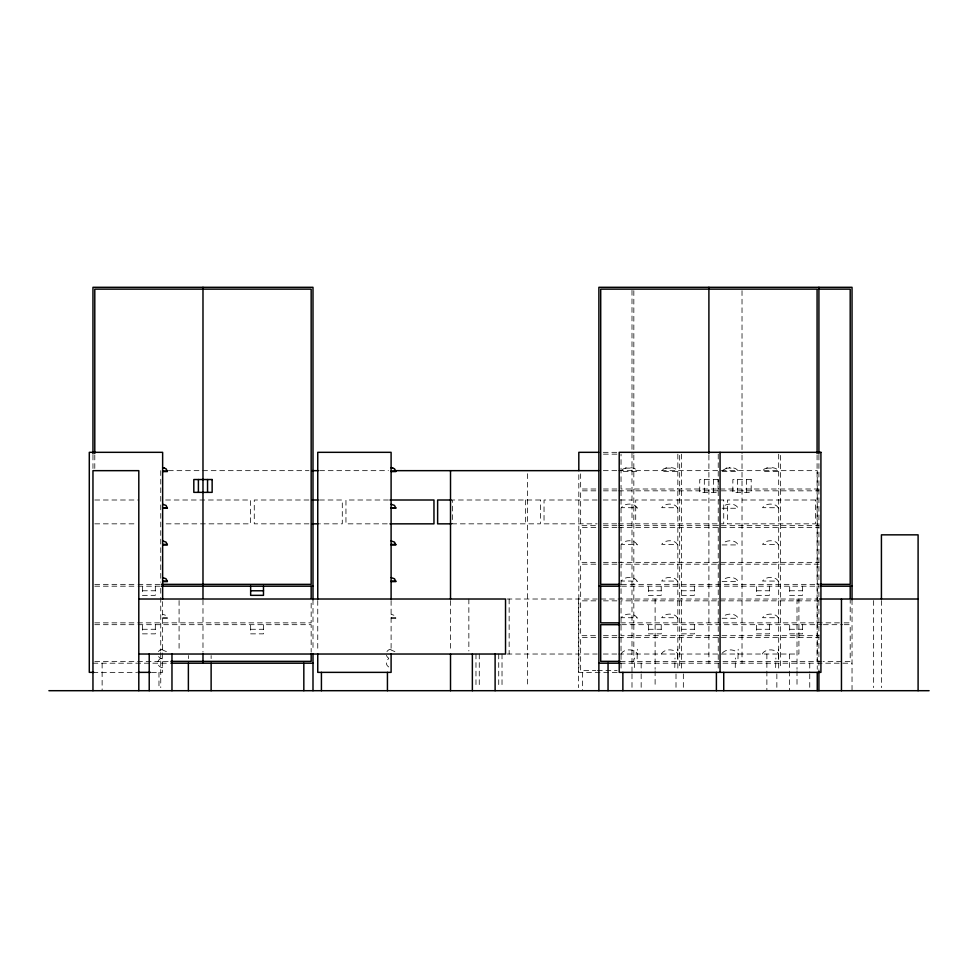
<?xml version="1.0" encoding="UTF-8"?>
<svg xmlns="http://www.w3.org/2000/svg" width="978" height="978" viewBox="0 0 978 978"><rect width="100%" height="100%" fill="white"/><g stroke="black" fill="none" stroke-linecap="round" stroke-linejoin="round"><path stroke-width="0.73" stroke-dasharray="4.89 3.67" d="M621.262 654.025L621.274 653.451C624.563 648.671 634.037 648.646 637.24 653.524L637.24 654.025M626.25 467.839L622.913 469.085L621.262 471.579L637.24 471.579C636.47 467.875 631.397 467.557 628.292 467.582M637.24 508.254C634.954 502.692 624.453 502.863 621.274 507.68L637.24 507.753M634.404 667.595L634.624 658.035M637.24 544.929C634.954 539.367 624.453 539.526 621.274 544.355L637.24 544.428M637.24 581.604C634.954 576.042 624.453 576.201 621.274 581.03L637.24 581.103M637.24 618.267C634.954 612.717 624.453 612.876 621.274 617.705L637.24 617.766M637.13 658.817L637.35 649.245M661.654 654.025L661.666 653.451C664.954 648.671 674.429 648.646 677.632 653.524L677.632 654.025M666.641 467.839L663.304 469.085L661.654 471.579L677.632 471.579C676.862 467.875 671.788 467.557 668.683 467.582M677.632 508.254C675.346 502.692 664.844 502.863 661.666 507.68L677.632 507.753M674.796 667.595L675.016 658.035M677.632 544.929C675.346 539.367 664.844 539.526 661.666 544.355L677.632 544.428M677.632 581.604C675.346 576.042 664.844 576.201 661.666 581.03L677.632 581.103M677.632 618.267C675.346 612.717 664.844 612.876 661.666 617.705L677.632 617.766M677.522 658.817L677.742 649.245M722.106 471.579L738.084 471.579C737.326 467.875 732.253 467.557 729.136 467.582M722.106 508.254L738.084 508.254C735.847 502.765 725.92 503.01 722.375 507.215M735.248 667.595L735.48 658.035M722.106 544.929L738.084 544.929C735.847 539.44 725.92 539.685 722.375 543.89M722.106 581.604L738.084 581.604C735.847 576.115 725.92 576.348 722.375 580.565M722.106 618.267L738.084 618.267C735.847 612.79 725.92 613.023 722.375 617.24M737.974 658.817L738.194 649.245M762.498 654.025L762.51 653.451C765.798 648.671 775.285 648.646 778.476 653.524L778.476 654.025M767.498 467.839L764.148 469.085L762.498 471.579L778.476 471.579C777.718 467.875 772.644 467.557 769.527 467.582M778.476 508.254C776.19 502.692 765.701 502.863 762.51 507.68L778.476 507.753M775.652 667.595L775.872 658.035M778.476 544.929C776.19 539.367 765.701 539.526 762.51 544.355L778.476 544.428M778.476 581.604C776.19 576.042 765.701 576.201 762.51 581.03L778.476 581.103M778.476 618.267C776.19 612.717 765.701 612.876 762.51 617.705L778.476 617.766M778.366 658.817L778.598 649.245M722.375 470.54L727.094 467.839M722.375 652.986C726.031 648.805 734.943 648.707 738.084 653.524L738.084 654.025M603.267 452.325L617.02 452.325M603.438 454.159L617.106 454.159M625.272 468.12L633.231 468.12M665.663 468.12L673.622 468.12M726.116 468.12L734.075 468.12M766.507 468.12L774.466 468.12M168.387 470.662L308.975 470.662M319.672 470.662L388.425 470.662M603.328 470.662L617.081 470.662M618.597 470.662L817.253 470.662L817.253 669.307M595.846 489L580.651 489L580.651 473.853M603.438 489L620.138 489M819.087 489L621.042 489L621.042 454.159M595.846 490.834L580.651 490.834L580.651 525.675L595.846 525.675M603.438 490.834L617.106 490.834M618.622 490.834L819.087 490.834M94.793 500.002L138.803 500.002M165.624 500.002L250.6 500.002L250.6 523.841L165.624 523.841M308.901 500.002L254.268 500.002L254.268 523.841L308.901 523.841M319.525 500.002L342.288 500.002L342.288 523.841L319.525 523.841M388.437 500.002L345.955 500.002L345.955 523.841L388.437 523.841M597.142 500.002L544.037 500.002L544.037 523.841L597.142 523.841M603.218 500.002L632.045 500.002M94.793 523.841L137.287 523.841M603.218 523.841L616.874 523.841M618.389 523.841L632.045 523.841M603.438 525.675L617.106 525.675M618.622 525.675L819.087 525.675M595.846 527.509L580.651 527.509L580.651 562.35L595.846 562.35M603.438 527.509L617.106 527.509M618.622 527.509L819.087 527.509M603.438 562.35L617.106 562.35M618.622 562.35L819.087 562.35M595.846 564.184L580.651 564.184L580.651 599.013M603.438 564.184L620.138 564.184M819.087 564.184L621.042 564.184L621.042 599.013M94.793 584.355L136.504 584.355M137.996 584.355L159.769 584.355M621.58 584.355L818.916 584.355M94.793 586.189L136.504 586.189M137.996 586.189L159.769 586.189M621.58 586.189L818.916 586.189M142.47 590.773L155.306 590.773M648.39 590.773L661.226 590.773M681.507 590.773L694.343 590.773M756.581 590.773L769.417 590.773M789.686 590.773L802.522 590.773M681.507 595.345L694.343 595.345L694.343 586.189M507.056 599.013L597.301 599.013M600.908 599.013L818.024 599.013M595.846 600.847L580.651 600.847L580.651 635.688L595.846 635.688M603.438 600.847L620.138 600.847M819.087 600.847L621.042 600.847L621.042 635.688L819.087 635.688M162.641 617.766L167.348 617.766M391.102 617.766L395.809 617.766M162.641 618.267L167.421 618.267L166.028 615.443L162.641 614.27M391.102 618.267L395.882 618.267L394.489 615.443L391.102 614.27M94.793 622.852L311.163 622.852L311.163 599.93M620.529 622.852L842.584 622.852M844.112 622.852L850.2 622.852L850.2 599.93M94.793 624.685L136.504 624.685M137.996 624.685L311.163 624.685L311.163 652.192M621.58 624.685L821.899 624.685M823.39 624.685L842.755 624.685M844.246 624.685L850.2 624.685L850.2 661.36L822.999 661.36M142.47 629.27L155.306 629.27M250.649 629.27L263.485 629.27M648.39 629.27L661.226 629.27M681.507 629.27L694.343 629.27M756.581 629.27L769.417 629.27M789.686 629.27L802.522 629.27M681.507 633.854L694.343 633.854L694.343 624.685M603.438 635.688L620.138 635.688M595.846 637.522L580.651 637.522L580.651 670.529L595.846 670.529M603.438 637.522L617.106 637.522M618.622 637.522L819.087 637.522M507.056 654.025L597.216 654.025M603.328 654.025L617.081 654.025M618.597 654.025L798.916 654.025L798.916 599.013M94.793 661.36L169.365 661.36M620.272 661.36L821.471 661.36M92.959 663.194L169.365 663.194M620.272 663.194L852.034 663.194M597.362 670.529L617.106 670.529M92.959 672.363L136.663 672.363M151.468 672.363L162.641 672.363L162.641 600.541M617.179 672.363L578.817 672.363L578.817 473.719M391.102 650.028L394.867 651.617M162.641 650.028L166.407 651.617M881.422 600.541L881.422 687.644M873.647 600.541L873.647 687.644M852.034 599.771L852.034 690.7M818.916 455.039L818.916 669.307M817.082 455.002L817.082 584.355M817.082 586.189L817.082 622.852M817.082 624.685L817.082 661.36M809.747 663.194L809.747 672.363M809.747 673.891L809.747 690.7M802.522 586.189L802.522 595.345L789.686 595.345L789.686 586.189M802.522 624.685L802.522 633.854L789.686 633.854L789.686 624.685M797.009 599.013L797.009 669.307M797.009 670.835L797.009 687.644M789.625 654.025L789.625 690.7M780.517 455.381L780.517 669.307M778.684 454.159L778.684 489M778.684 490.834L778.684 525.675M778.684 527.509L778.684 562.35M778.684 564.184L778.684 599.013M778.684 600.847L778.684 635.688M778.684 637.522L778.684 670.529M776.85 673.891L776.85 690.7M769.417 586.189L769.417 595.345L756.581 595.345L756.581 586.189M769.417 624.685L769.417 633.854L756.581 633.854L756.581 624.685M766.874 654.025L766.874 690.7M746.605 479.526L746.605 492.362M742.021 290.662L742.021 453.633M742.021 455.161L742.021 663.194M737.436 479.526L737.436 492.362M718.231 454.159L718.231 489M718.231 490.834L718.231 525.675M718.231 527.509L718.231 562.35M718.231 564.184L718.231 599.013M718.231 600.847L718.231 635.688M718.231 637.522L718.231 670.529M713.488 479.526L713.488 492.362M708.903 455.161L708.903 663.194M704.319 479.526L704.319 492.362M683.341 673.891L683.341 690.7M681.507 454.159L681.507 489M681.507 490.834L681.507 525.675M681.507 527.509L681.507 562.35M681.507 564.184L681.507 599.013M681.507 600.847L681.507 635.688M681.507 637.522L681.507 670.529M679.673 455.381L679.673 669.307M677.84 454.159L677.84 489M677.84 490.834L677.84 525.675M677.84 527.509L677.84 562.35M677.84 564.184L677.84 599.013M677.84 600.847L677.84 635.688M677.84 637.522L677.84 670.529M676.006 673.891L676.006 690.7M661.226 586.189L661.226 595.345L648.39 595.345L648.39 586.189M661.226 624.685L661.226 633.854L648.39 633.854L648.39 624.685M655.113 599.013L655.113 669.307M655.113 670.835L655.113 687.644M641.165 663.194L641.165 672.363M641.165 673.891L641.165 690.7M633.83 290.649L633.83 453.486M633.83 455.002L633.83 584.355M633.83 586.189L633.83 622.852M633.83 624.685L633.83 661.36M631.996 290.344L631.996 672.363M631.996 673.891L631.996 690.7M621.042 490.834L621.042 525.675M621.042 527.509L621.042 562.35M621.042 637.522L621.042 670.529M582.485 672.363L582.485 690.7M578.475 599.013L578.475 687.644M527.484 473.719L527.484 687.644M525.651 500.002L525.651 523.841M509.147 599.013L509.147 654.025M502.02 654.025L502.02 687.644M498.731 654.025L498.731 687.644M479.269 654.025L479.269 687.644M475.98 654.025L475.98 687.644M468.853 599.013L468.853 650.969M450.516 600.541L450.516 650.969M391.102 600.541L391.102 651.617M317.752 600.541L317.752 650.969M312.997 599.771L312.997 651.116M263.485 624.685L263.485 633.854L250.649 633.854L250.649 624.685M211.126 655.553L211.126 658.61M202.984 599.93L202.984 652.192M188.375 655.553L188.375 658.61M179.084 600.541L179.084 650.969M160.747 470.662L160.747 582.216M160.747 588.328L160.747 595.957M160.747 597.485L160.747 650.969M160.747 652.497L160.747 687.644M158.974 672.363L158.974 687.644M155.306 586.189L155.306 595.345L142.47 595.345L142.47 586.189M155.306 624.685L155.306 633.854L142.47 633.854L142.47 624.685M102.128 663.194L102.128 690.7M94.793 455.002L94.793 468.694M92.959 455.039L92.959 469.134M162.641 658.817A4.78 4.78 0 0 1 158.02 655.26M158.497 651.641A4.78 4.78 0 0 1 162.641 649.245M162.641 667.595A4.78 4.78 0 0 1 157.849 662.815A4.78 4.78 0 0 1 162.641 658.035M388.706 658.17A4.78 4.78 0 0 1 386.481 655.26M386.958 651.641A4.78 4.78 0 0 1 391.102 649.245M388.706 666.959A4.78 4.78 0 0 1 388.706 658.671M718.072 479.526L699.735 479.526L699.735 492.362L718.072 492.362L718.072 479.526M751.19 479.526L732.852 479.526L732.852 492.362L751.19 492.362L751.19 479.526M540.369 500.002L452.349 500.002L452.349 523.841L540.369 523.841L540.369 500.002M723.732 500.002L635.712 500.002L635.712 523.841L723.732 523.841L723.732 500.002M815.42 500.002L727.4 500.002L727.4 523.841L815.42 523.841L815.42 500.002"/><path stroke-width="1.47" d="M818.207 289.133L850.2 289.133L850.2 584.355L820.408 584.355M598.683 452.325L578.817 452.325L578.817 470.662M162.641 467.839L164.231 467.839M391.102 467.839L392.691 467.839M312.031 470.662L318.143 470.662M394.537 470.662L598.744 470.662M162.641 471.078L167.348 471.078M391.102 471.078L395.809 471.078M162.641 471.579L167.421 471.579L166.028 468.755L162.641 467.582M391.102 471.579L395.882 471.579L394.489 468.755L391.102 467.582M311.933 500.002L317.997 500.002M389.953 500.002L433.963 500.002L433.963 523.841L389.953 523.841M451.286 500.002L437.631 500.002L437.631 523.841L451.286 523.841M162.641 507.753L167.348 507.753M391.102 507.753L395.809 507.753M162.641 508.254L167.421 508.254L166.028 505.418L162.641 504.257M391.102 508.254L395.882 508.254L394.489 505.418L391.102 504.257M311.933 523.841L317.997 523.841M162.641 544.428L167.348 544.428M391.102 544.428L395.809 544.428M162.641 544.929L167.421 544.929L166.028 542.093L162.641 540.92M391.102 544.929L395.882 544.929L394.489 542.093L391.102 540.92M162.641 581.103L167.348 581.103M391.102 581.103L395.809 581.103M162.641 581.604L167.421 581.604L166.028 578.768L162.641 577.595M391.102 581.604L395.882 581.604L394.489 578.768L391.102 577.595M161.26 584.355L311.163 584.355L311.163 289.133L94.793 289.133L94.793 453.486M620.089 584.355L600.712 584.355L600.712 289.133L817.082 289.133L817.082 453.486M161.26 586.189L312.997 586.189M598.878 586.189L620.089 586.189M820.408 586.189L852.034 586.189M250.649 590.773L263.485 590.773M138.803 599.013L505.528 599.013L505.528 654.025L138.803 654.025M819.454 599.013L918.097 599.013M619.001 622.852L600.712 622.852L600.712 586.189M620.089 624.685L600.712 624.685L600.712 661.36L620.272 661.36M170.893 661.36L311.163 661.36L311.163 653.72M170.893 663.194L312.997 663.194M598.878 663.194L620.272 663.194M93.876 672.363L89.291 672.363L89.291 452.325L162.641 452.325L162.641 599.013M137.971 672.363L150.416 672.363M48.9 690.7L929.1 690.7M918.097 690.7L918.097 534.844L881.422 534.844L881.422 599.013M852.034 599.771L852.034 287.3L598.878 287.3L598.878 690.7M850.2 586.189L850.2 598.402M841.459 599.013L841.459 690.7M818.916 287.3L818.916 453.853M818.916 670.835L818.916 690.7M817.253 672.363L817.253 690.7M723.732 672.363L723.732 690.7M720.065 452.325L720.065 672.363M716.397 672.363L716.397 690.7M708.903 287.3L708.903 453.633M622.876 672.363L622.876 690.7M608.047 663.194L608.047 690.7M495.112 654.025L495.112 690.7M472.362 654.025L472.362 690.7M450.516 470.662L450.516 599.013M450.516 654.025L450.516 690.7M391.102 599.013L391.102 452.325L317.752 452.325L317.752 599.013M391.102 654.025L391.102 672.363L317.752 672.363L317.752 654.025M387.435 672.363L387.435 690.7M321.42 672.363L321.42 690.7M312.997 599.771L312.997 287.3L92.959 287.3L92.959 453.853M312.997 654.025L312.997 690.7M311.163 586.189L311.163 598.402M303.828 663.194L303.828 690.7M263.485 586.189L263.485 595.345L250.649 595.345L250.649 586.189M211.126 663.194L211.126 690.7M207.556 479.526L207.556 492.362M202.984 287.3L202.984 598.402M202.984 653.72L202.984 663.194M198.4 479.526L198.4 492.362M188.375 663.194L188.375 690.7M171.969 654.025L171.969 690.7M149.218 654.025L149.218 690.7M138.803 690.7L138.803 470.662L92.959 470.662L92.959 690.7M820.921 452.325L619.208 452.325L619.208 672.363L820.921 672.363L820.921 452.325M212.14 479.526L193.815 479.526L193.815 492.362L212.14 492.362L212.14 479.526"/></g></svg>
